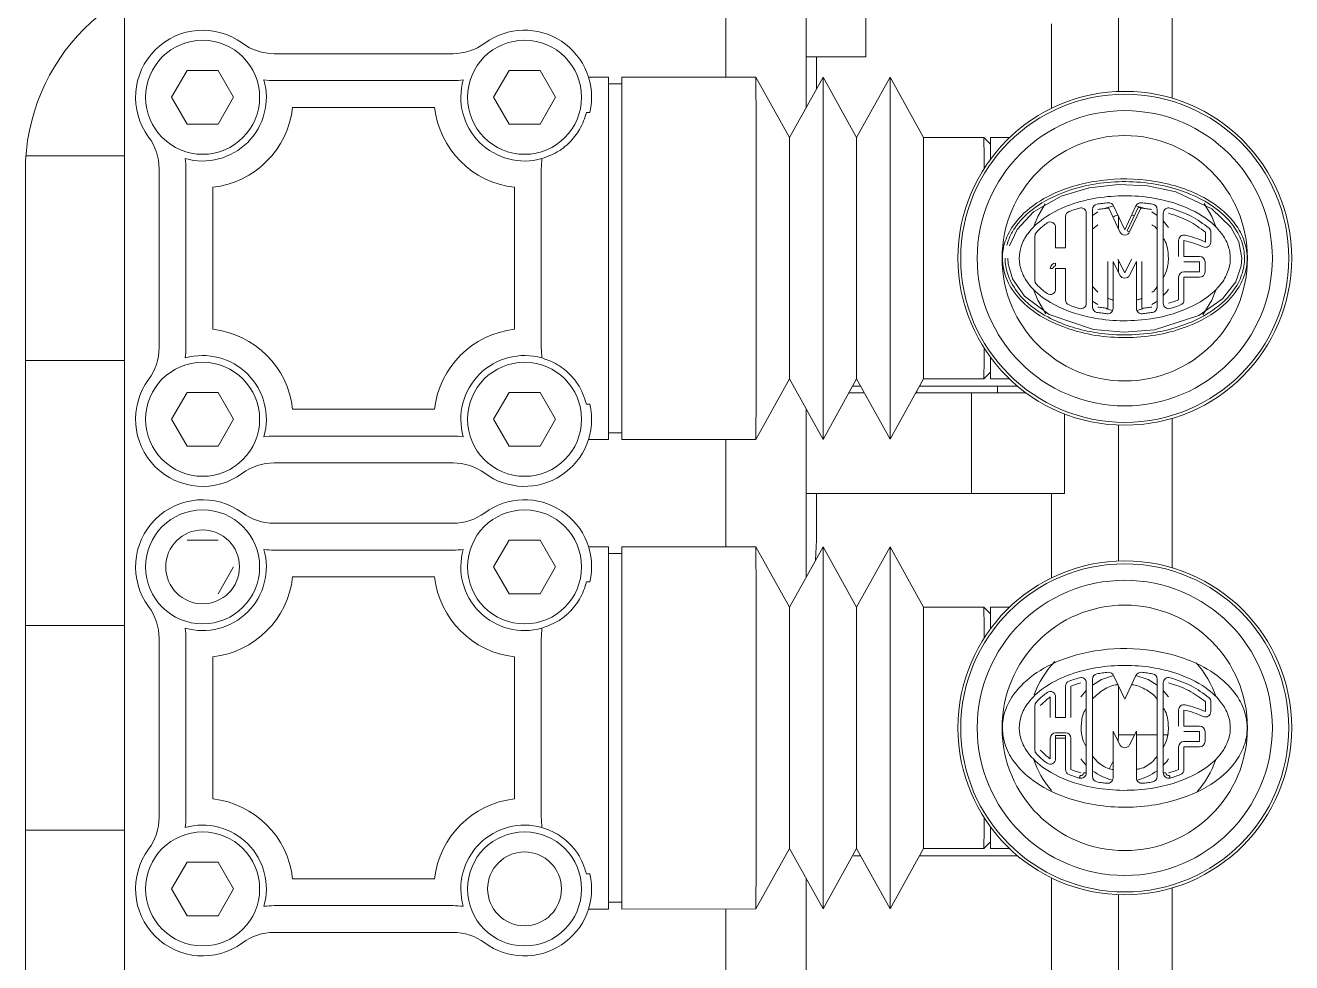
# Model space of a CAD drawing. Header units: millimetres. Extents: x 119 to 316, y 482 to 761.
# Drawn here: x 158.074 to 162.795, y 544.021 to 547.514 of the extents above; entities that cross this region are included whole.
import ezdxf

# ---------------------------------------------------------------- set-up
doc = ezdxf.new("R2010")
doc.units = ezdxf.units.MM

msp = doc.modelspace()

# ---------------------------------------------------------------- linework, layer by layer
at = {"color": 7, "linetype": 'Continuous', "lineweight": 15}
for p, q in [((162.1491, 549.7723), (162.1491, 547.2676)), ((162.3491, 549.7723), (162.3491, 547.2424)), ((161.2075, 547.3968), (161.2075, 547.7968)), ((160.685, 547.3208), (160.685, 547.7209)), ((160.985, 547.208), (160.985, 547.7209)), ((158.4439, 547.6174), (158.4439, 542.2209)), ((159.6683, 547.4084), (159.0016, 547.4084)), ((160.985, 547.3968), (161.2075, 547.3968)), ((161.0227, 547.3968), (161.0227, 547.2759)), ((158.6772, 547.3459), (158.6195, 547.2459)), ((158.7927, 547.3459), (158.6772, 547.3459)), ((158.8504, 547.2459), (158.7927, 547.3459)), ((159.8772, 547.3459), (159.8195, 547.2459)), ((159.9927, 547.3459), (159.8772, 547.3459)), ((160.0504, 547.2459), (159.9927, 547.3459)), ((159.6683, 547.3084), (159.0016, 547.3084)), ((160.2475, 547.3209), (160.1742, 547.3209)), ((160.2475, 547.3209), (160.2475, 545.9709)), ((160.2976, 547.2959), (160.2476, 547.2959)), ((160.7977, 547.3208), (160.2977, 547.3209)), ((160.9226, 547.0957), (160.7977, 547.3208)), ((161.0477, 547.3207), (160.9226, 547.0957)), ((161.1726, 547.0957), (161.0477, 547.3207)), ((161.2977, 547.3206), (161.1726, 547.0957)), ((161.4226, 547.0956), (161.2977, 547.3206)), ((158.6195, 547.2459), (158.6772, 547.1459)), ((158.7927, 547.1459), (158.8504, 547.2459)), ((159.5996, 547.2084), (159.0704, 547.2084)), ((159.8195, 547.2459), (159.8772, 547.1459)), ((159.9927, 547.1459), (160.0504, 547.2459)), ((160.1786, 547.1896), (160.1657, 547.1896)), ((158.6772, 547.1459), (158.7927, 547.1459)), ((159.8772, 547.1459), (159.9927, 547.1459)), ((161.6476, 547.0956), (161.4226, 547.0956)), ((161.6725, 547.0707), (161.6476, 547.0956)), ((161.7426, 547.0956), (161.6725, 547.0956)), ((161.6725, 547.0956), (161.6725, 547.0161)), ((158.4439, 547.0272), (158.0762, 547.0272)), ((158.0741, 546.9709), (158.0741, 542.5709)), ((158.5725, 546.9793), (158.5725, 546.3126)), ((158.6725, 546.9793), (158.6725, 546.3126)), ((159.9975, 546.3126), (159.9975, 546.9793)), ((158.7725, 546.9105), (158.7725, 546.3813)), ((159.8975, 546.3813), (159.8975, 546.9105)), ((162.0518, 546.4641), (162.0518, 546.8278)), ((162.101, 546.8327), (162.1309, 546.8416)), ((162.1544, 546.744), (162.1128, 546.833)), ((162.131, 546.8415), (162.1725, 546.7524)), ((162.1725, 546.7524), (162.214, 546.8415)), ((162.1815, 546.7482), (162.2231, 546.8373)), ((162.2321, 546.833), (162.1906, 546.744)), ((162.214, 546.8416), (162.2434, 546.8329)), ((162.2931, 546.8278), (162.2931, 546.4641)), ((161.9518, 546.6845), (161.9518, 546.8014)), ((162.029, 546.8137), (162.029, 546.4781)), ((162.0518, 546.8054), (162.0718, 546.8187)), ((162.1491, 546.8027), (162.1491, 546.7553)), ((162.2731, 546.8187), (162.2931, 546.8054)), ((162.316, 546.4781), (162.316, 546.8137)), ((162.316, 546.7852), (162.336, 546.7611)), ((161.9147, 546.7613), (161.9147, 546.6845)), ((162.0518, 546.7544), (162.0718, 546.7706)), ((162.1815, 546.7482), (162.1906, 546.744)), ((162.4731, 546.7064), (162.4731, 546.7431)), ((162.4931, 546.7431), (162.4931, 546.7064)), ((161.8376, 546.563), (161.8376, 546.7289)), ((161.9147, 546.6845), (161.9518, 546.6845)), ((162.3731, 546.6524), (162.3731, 546.7123)), ((162.3931, 546.7123), (162.3931, 546.6524)), ((162.1468, 546.6432), (162.1725, 546.5917)), ((162.1491, 546.6387), (162.1491, 546.5939)), ((162.1725, 546.5917), (162.1981, 546.6432)), ((162.3931, 546.6524), (162.4516, 546.6524)), ((161.9047, 546.6074), (161.8947, 546.6074)), ((161.9147, 546.6174), (161.9147, 546.6274)), ((161.9147, 546.6074), (161.9147, 546.5306)), ((161.9518, 546.6074), (161.9147, 546.6074)), ((161.9518, 546.4905), (161.9518, 546.6074)), ((162.1089, 546.4592), (162.1089, 546.6342)), ((162.1546, 546.5828), (162.1289, 546.6342)), ((162.1289, 546.6342), (162.1289, 546.4592)), ((162.216, 546.6342), (162.1904, 546.5828)), ((162.216, 546.4592), (162.216, 546.6342)), ((162.236, 546.6342), (162.236, 546.4592)), ((162.4516, 546.6324), (162.3931, 546.6324)), ((162.3931, 546.5952), (162.4516, 546.5952)), ((162.4516, 546.5952), (162.4516, 546.6324)), ((162.4716, 546.6324), (162.4716, 546.5952)), ((162.3731, 546.4905), (162.3731, 546.5752)), ((162.4516, 546.5752), (162.3931, 546.5752)), ((162.3931, 546.5752), (162.3931, 546.4905)), ((162.0718, 546.5192), (162.0518, 546.5403)), ((158.0741, 546.2647), (158.4439, 546.2647)), ((161.6725, 546.2758), (161.6725, 546.1963)), ((161.6476, 546.1963), (161.6725, 546.2212)), ((160.7977, 545.9711), (160.9226, 546.1961)), ((160.9226, 546.1961), (161.0477, 545.9711)), ((161.0477, 545.9711), (161.1726, 546.1962)), ((161.1578, 546.1696), (161.1874, 546.1696)), ((161.1726, 546.1962), (161.2977, 545.9712)), ((161.2977, 545.9712), (161.4226, 546.1962)), ((161.4078, 546.1696), (161.5977, 546.1696)), ((161.4226, 546.1962), (161.6476, 546.1963)), ((161.5977, 546.1696), (161.7724, 546.1696)), ((161.6725, 546.1963), (161.7426, 546.1963)), ((161.6977, 546.1446), (161.6977, 546.1696)), ((158.6772, 546.1459), (158.6195, 546.0459)), ((158.7927, 546.1459), (158.6772, 546.1459)), ((158.8504, 546.0459), (158.7927, 546.1459)), ((159.8772, 546.1459), (159.8195, 546.0459)), ((159.9927, 546.1459), (159.8772, 546.1459)), ((160.0504, 546.0459), (159.9927, 546.1459)), ((161.2013, 546.1446), (161.144, 546.1446)), ((161.6011, 546.1446), (161.3939, 546.1446)), ((161.3977, 546.1514), (161.3977, 546.1446)), ((161.6011, 546.1446), (161.6011, 545.7696)), ((161.8042, 546.1446), (161.6011, 546.1446)), ((159.0704, 546.0834), (159.5996, 546.0834)), ((160.1657, 546.1022), (160.1786, 546.1022)), ((160.985, 545.458), (160.985, 546.0839)), ((158.6195, 546.0459), (158.6772, 545.9459)), ((158.7927, 545.9459), (158.8504, 546.0459)), ((159.8195, 546.0459), (159.8772, 545.9459)), ((159.9927, 545.9459), (160.0504, 546.0459)), ((161.9477, 545.7696), (161.9477, 546.0659)), ((162.1491, 546.0243), (162.1491, 545.5176)), ((162.3491, 546.0494), (162.3491, 545.4924)), ((159.0016, 545.9834), (159.6683, 545.9834)), ((160.2476, 545.9959), (160.2976, 545.9959)), ((158.6772, 545.9459), (158.7927, 545.9459)), ((159.8772, 545.9459), (159.9927, 545.9459)), ((160.1742, 545.9709), (160.2475, 545.9709)), ((160.2977, 545.9709), (160.7977, 545.9711)), ((160.685, 545.5708), (160.685, 545.971)), ((159.0016, 545.8834), (159.6683, 545.8834)), ((160.985, 545.7696), (161.6011, 545.7696)), ((161.0227, 545.7696), (161.0227, 545.5959)), ((161.6011, 545.7696), (161.9477, 545.7696)), ((159.6683, 545.6584), (159.0016, 545.6584)), ((158.7927, 545.5959), (158.6772, 545.5959)), ((159.6683, 545.5584), (159.0016, 545.5584)), ((159.8772, 545.5959), (159.8195, 545.4959)), ((159.9927, 545.5959), (159.8772, 545.5959)), ((160.0504, 545.4959), (159.9927, 545.5959)), ((160.2475, 545.5709), (160.1742, 545.5709)), ((160.2475, 545.5709), (160.2475, 544.2209)), ((160.7977, 545.5708), (160.2977, 545.5709)), ((160.9226, 545.3457), (160.7977, 545.5708)), ((161.0477, 545.5707), (160.9226, 545.3457)), ((161.0227, 545.5959), (161.0199, 545.5208)), ((161.1726, 545.3457), (161.0477, 545.5707)), ((161.2977, 545.5706), (161.1726, 545.3457)), ((161.4226, 545.3456), (161.2977, 545.5706)), ((160.2976, 545.5459), (160.2476, 545.5459)), ((158.7927, 545.3959), (158.8504, 545.4959)), ((159.5996, 545.4584), (159.0704, 545.4584)), ((159.8195, 545.4959), (159.8772, 545.3959)), ((159.9927, 545.3959), (160.0504, 545.4959)), ((160.1786, 545.4396), (160.1657, 545.4396)), ((159.8772, 545.3959), (159.9927, 545.3959)), ((161.6476, 545.3456), (161.4226, 545.3456)), ((161.6725, 545.3207), (161.6476, 545.3456)), ((161.7426, 545.3456), (161.6725, 545.3456)), ((161.6725, 545.3456), (161.6725, 545.2661)), ((158.4439, 545.2772), (158.0741, 545.2772)), ((158.5725, 545.2293), (158.5725, 544.5626)), ((158.6725, 545.2293), (158.6725, 544.5626)), ((159.9975, 544.5626), (159.9975, 545.2293)), ((158.7725, 545.1605), (158.7725, 544.6313)), ((159.8975, 544.6313), (159.8975, 545.1605)), ((162.0518, 544.7141), (162.0518, 545.0778)), ((162.131, 545.0915), (162.1725, 545.0024)), ((162.1725, 545.0024), (162.214, 545.0915)), ((162.2931, 545.0778), (162.2931, 544.7141)), ((161.9518, 544.9345), (161.9518, 545.0514)), ((161.9718, 545.0514), (161.9718, 544.9345)), ((162.009, 545.0111), (162.029, 545.0352)), ((162.029, 545.0637), (162.029, 544.7281)), ((162.1491, 545.0527), (162.1491, 544.8696)), ((162.316, 544.7281), (162.316, 545.0637)), ((162.316, 545.0352), (162.336, 545.0111)), ((161.8947, 544.9345), (161.8947, 545.0113)), ((161.9147, 545.0113), (161.9147, 544.9345)), ((162.4731, 544.9564), (162.4731, 544.9931)), ((162.4931, 544.9931), (162.4931, 544.9564)), ((161.8376, 544.813), (161.8376, 544.9789)), ((162.3731, 544.9024), (162.3731, 544.9623)), ((162.3931, 544.9623), (162.3931, 544.9024)), ((161.9147, 544.9345), (161.9518, 544.9345)), ((162.3931, 544.9024), (162.4516, 544.9024)), ((161.8947, 544.7806), (161.8947, 544.8574)), ((161.9147, 544.8774), (161.9518, 544.8774)), ((161.9147, 544.8574), (161.9147, 544.8674)), ((161.9147, 544.8674), (161.9518, 544.8674)), ((161.9518, 544.8574), (161.9147, 544.8574)), ((161.9147, 544.8574), (161.9147, 544.7806)), ((161.9518, 544.8574), (161.9518, 544.8674)), ((161.9518, 544.7405), (161.9518, 544.8574)), ((161.9718, 544.8574), (161.9718, 544.7405)), ((162.1546, 544.8328), (162.1289, 544.8842)), ((162.1289, 544.8842), (162.1289, 544.7092)), ((162.1491, 544.8696), (162.148, 544.8461)), ((162.216, 544.8842), (162.1904, 544.8328)), ((162.216, 544.7092), (162.216, 544.8842)), ((162.4516, 544.8824), (162.3931, 544.8824)), ((162.3931, 544.8452), (162.4516, 544.8452)), ((162.4516, 544.8452), (162.4516, 544.8824)), ((162.4716, 544.8824), (162.4716, 544.8452)), ((162.3731, 544.7405), (162.3731, 544.8252)), ((162.4516, 544.8252), (162.3931, 544.8252)), ((162.3931, 544.8252), (162.3931, 544.7405)), ((162.1289, 544.7713), (162.1152, 544.7439)), ((162.019, 544.7281), (162.029, 544.7281)), ((162.316, 544.7281), (162.326, 544.7281)), ((158.0741, 544.5147), (158.4439, 544.5147)), ((161.6725, 544.5258), (161.6725, 544.4463)), ((161.6476, 544.4463), (161.6725, 544.4712)), ((160.7977, 544.2211), (160.9226, 544.4461)), ((160.9226, 544.4461), (161.0477, 544.2211)), ((161.0477, 544.2211), (161.1726, 544.4462)), ((161.1874, 544.4196), (161.1611, 544.4196)), ((161.1726, 544.4462), (161.2977, 544.2212)), ((161.2977, 544.2212), (161.4226, 544.4462)), ((161.7724, 544.4196), (161.4078, 544.4196)), ((161.4226, 544.4462), (161.6476, 544.4463)), ((161.6725, 544.4463), (161.7426, 544.4463)), ((158.6772, 544.3959), (158.6195, 544.2959)), ((158.7927, 544.3959), (158.6772, 544.3959)), ((158.8504, 544.2959), (158.7927, 544.3959)), ((159.0704, 544.3334), (159.5996, 544.3334)), ((160.1657, 544.3522), (160.1786, 544.3522)), ((160.985, 543.708), (160.985, 544.3339)), ((158.6195, 544.2959), (158.6772, 544.1959)), ((158.7927, 544.1959), (158.8504, 544.2959)), ((162.3491, 544.2994), (162.3491, 543.7424)), ((159.0016, 544.2334), (159.6683, 544.2334)), ((160.2476, 544.2459), (160.2976, 544.2459)), ((162.1491, 544.2743), (162.1491, 543.7676)), ((158.6772, 544.1959), (158.7927, 544.1959)), ((160.1742, 544.2209), (160.2475, 544.2209)), ((160.2977, 544.2209), (160.7977, 544.2211)), ((160.685, 543.8208), (160.685, 544.221)), ((159.0016, 544.1334), (159.6683, 544.1334))]:
    msp.add_line(p, q, dxfattribs=at)
at = {"color": 8, "linetype": 'Continuous', "lineweight": 15}
for p, q in [((161.8991, 547.5196), (161.8991, 547.2047)), ((161.8991, 545.7696), (161.8991, 545.4547)), ((162.1491, 544.8696), (162.2087, 544.8696)), ((162.216, 544.8696), (162.2931, 544.8696)), ((162.316, 544.8696), (162.3313, 544.8696)), ((162.3328, 544.8696), (162.336, 544.8696)), ((161.8991, 544.3371), (161.8991, 543.7047))]:
    msp.add_line(p, q, dxfattribs=at)
at = {"color": 7, "linetype": 'Continuous', "lineweight": 15, "flags": 128}
for points in [[(160.2476, 545.9959), (160.2477, 545.9981), (160.2477, 546.0158), (160.2477, 546.0507), (160.2477, 546.1018), (160.2478, 546.1677), (160.2478, 546.2467), (160.2478, 546.3366), (160.2478, 546.4349), (160.2478, 546.5389), (160.2478, 546.6459), (160.2478, 546.7529), (160.2478, 546.857), (160.2478, 546.9553), (160.2478, 547.0452), (160.2478, 547.1241), (160.2477, 547.1901), (160.2477, 547.2412), (160.2477, 547.276), (160.2477, 547.2937), (160.2476, 547.2959)], [(160.2977, 545.9709), (160.2977, 545.9732), (160.2977, 545.9916), (160.2977, 546.0278), (160.2978, 546.0808), (160.2978, 546.1493), (160.2978, 546.2313), (160.2978, 546.3247), (160.2978, 546.4268), (160.2978, 546.5348), (160.2978, 546.6459), (160.2978, 546.757), (160.2978, 546.8651), (160.2978, 546.9672), (160.2978, 547.0605), (160.2978, 547.1425), (160.2978, 547.211), (160.2977, 547.2641), (160.2977, 547.3003), (160.2977, 547.3186), (160.2977, 547.3209)], [(160.7977, 545.9711), (160.7977, 545.9734), (160.7977, 545.9917), (160.7977, 546.0279), (160.7978, 546.081), (160.7978, 546.1494), (160.7978, 546.2314), (160.7978, 546.3247), (160.7978, 546.4268), (160.7978, 546.5348), (160.7978, 546.6459), (160.7978, 546.757), (160.7978, 546.865), (160.7978, 546.9671), (160.7978, 547.0604), (160.7978, 547.1424), (160.7978, 547.2109), (160.7977, 547.2639), (160.7977, 547.3001), (160.7977, 547.3185), (160.7977, 547.3208)], [(161.0477, 545.9711), (161.0477, 545.9734), (161.0477, 545.9918), (161.0477, 546.028), (161.0478, 546.081), (161.0478, 546.1495), (161.0478, 546.2315), (161.0478, 546.3248), (161.0478, 546.4268), (161.0478, 546.5349), (161.0478, 546.6459), (161.0478, 546.757), (161.0478, 546.865), (161.0478, 546.9671), (161.0478, 547.0604), (161.0478, 547.1424), (161.0478, 547.2108), (161.0477, 547.2639), (161.0477, 547.3001), (161.0477, 547.3184), (161.0477, 547.3207)], [(161.2977, 545.9712), (161.2977, 545.9735), (161.2977, 545.9918), (161.2977, 546.028), (161.2978, 546.0811), (161.2978, 546.1495), (161.2978, 546.2315), (161.2978, 546.3248), (161.2978, 546.4268), (161.2978, 546.5349), (161.2978, 546.6459), (161.2978, 546.757), (161.2978, 546.865), (161.2978, 546.9671), (161.2978, 547.0603), (161.2978, 547.1423), (161.2978, 547.2108), (161.2977, 547.2638), (161.2977, 547.3), (161.2977, 547.3183), (161.2977, 547.3206)], [(160.2976, 545.9959), (160.2977, 545.9982), (160.2977, 546.0158), (160.2977, 546.0507), (160.2977, 546.1018), (160.2978, 546.1677), (160.2978, 546.2467), (160.2978, 546.3366), (160.2978, 546.4349), (160.2978, 546.5389), (160.2978, 546.6459), (160.2978, 546.7529), (160.2978, 546.857), (160.2978, 546.9553), (160.2978, 547.0452), (160.2978, 547.1241), (160.2977, 547.1901), (160.2977, 547.2412), (160.2977, 547.276), (160.2977, 547.2937), (160.2976, 547.2959)], [(160.9226, 546.1961), (160.9226, 546.1967), (160.9226, 546.2105), (160.9226, 546.2421), (160.9227, 546.2902), (160.9227, 546.3529), (160.9227, 546.4276), (160.9227, 546.5113), (160.9227, 546.6004), (160.9227, 546.6914), (160.9227, 546.7806), (160.9227, 546.8642), (160.9227, 546.9389), (160.9227, 547.0016), (160.9226, 547.0498), (160.9226, 547.0814), (160.9226, 547.0952), (160.9226, 547.0957)], [(161.1726, 546.1962), (161.1726, 546.1967), (161.1726, 546.2105), (161.1726, 546.2421), (161.1727, 546.2903), (161.1727, 546.353), (161.1727, 546.4277), (161.1727, 546.5113), (161.1727, 546.6004), (161.1727, 546.6914), (161.1727, 546.7806), (161.1727, 546.8642), (161.1727, 546.9389), (161.1727, 547.0016), (161.1726, 547.0497), (161.1726, 547.0813), (161.1726, 547.0951), (161.1726, 547.0957)], [(161.4226, 546.1962), (161.4226, 546.1968), (161.4226, 546.2106), (161.4226, 546.2422), (161.4227, 546.2903), (161.4227, 546.353), (161.4227, 546.4277), (161.4227, 546.5113), (161.4227, 546.6004), (161.4227, 546.6914), (161.4227, 546.7805), (161.4227, 546.8642), (161.4227, 546.9388), (161.4227, 547.0015), (161.4226, 547.0497), (161.4226, 547.0813), (161.4226, 547.095), (161.4226, 547.0956)], [(161.7362, 546.6459), (161.7374, 546.6256), (161.7537, 546.5689), (161.7984, 546.5044), (161.8901, 546.4361), (162.0564, 546.3803), (162.1699, 546.3703), (162.2835, 546.3794), (162.4486, 546.4328), (162.5371, 546.4949), (162.586, 546.5585), (162.6064, 546.6177), (162.6087, 546.6459), (162.5977, 546.7074), (162.5679, 546.762), (162.4972, 546.8297), (162.3622, 546.894), (162.2569, 546.9163), (162.1492, 546.9211), (162.0402, 546.9085), (161.9352, 546.877), (161.8328, 546.8185), (161.7707, 546.753), (161.7426, 546.6925), (161.7426, 546.6925)], [(162.336, 546.5308), (162.3288, 546.5212), (162.316, 546.5066)], [(162.0718, 546.4731), (162.0598, 546.4807), (162.0518, 546.4864)], [(162.1272, 546.4511), (162.1135, 546.4548), (162.1044, 546.4579)], [(162.2393, 546.4574), (162.2314, 546.4548), (162.2177, 546.4511)], [(162.2931, 546.4864), (162.2851, 546.4807), (162.2731, 546.4731)], [(160.2977, 544.2209), (160.2977, 544.2232), (160.2977, 544.2416), (160.2977, 544.2778), (160.2978, 544.3308), (160.2978, 544.3993), (160.2978, 544.4813), (160.2978, 544.5747), (160.2978, 544.6768), (160.2978, 544.7848), (160.2978, 544.8959), (160.2978, 545.007), (160.2978, 545.1151), (160.2978, 545.2172), (160.2978, 545.3105), (160.2978, 545.3925), (160.2978, 545.461), (160.2977, 545.5141), (160.2977, 545.5503), (160.2977, 545.5686), (160.2977, 545.5709)], [(160.7977, 544.2211), (160.7977, 544.2234), (160.7977, 544.2417), (160.7977, 544.2779), (160.7978, 544.331), (160.7978, 544.3994), (160.7978, 544.4814), (160.7978, 544.5747), (160.7978, 544.6768), (160.7978, 544.7848), (160.7978, 544.8959), (160.7978, 545.007), (160.7978, 545.115), (160.7978, 545.2171), (160.7978, 545.3104), (160.7978, 545.3924), (160.7978, 545.4609), (160.7977, 545.5139), (160.7977, 545.5501), (160.7977, 545.5685), (160.7977, 545.5708)], [(161.0477, 544.2211), (161.0477, 544.2234), (161.0477, 544.2418), (161.0477, 544.278), (161.0478, 544.331), (161.0478, 544.3995), (161.0478, 544.4815), (161.0478, 544.5748), (161.0478, 544.6768), (161.0478, 544.7849), (161.0478, 544.8959), (161.0478, 545.007), (161.0478, 545.115), (161.0478, 545.2171), (161.0478, 545.3104), (161.0478, 545.3924), (161.0478, 545.4608), (161.0477, 545.5139), (161.0477, 545.5501), (161.0477, 545.5684), (161.0477, 545.5707)], [(161.2977, 544.2212), (161.2977, 544.2235), (161.2977, 544.2418), (161.2977, 544.278), (161.2978, 544.3311), (161.2978, 544.3995), (161.2978, 544.4815), (161.2978, 544.5748), (161.2978, 544.6768), (161.2978, 544.7849), (161.2978, 544.8959), (161.2978, 545.007), (161.2978, 545.115), (161.2978, 545.2171), (161.2978, 545.3103), (161.2978, 545.3923), (161.2978, 545.4608), (161.2977, 545.5138), (161.2977, 545.55), (161.2977, 545.5683), (161.2977, 545.5706)], [(160.2476, 544.2459), (160.2477, 544.2481), (160.2477, 544.2658), (160.2477, 544.3007), (160.2477, 544.3518), (160.2478, 544.4177), (160.2478, 544.4967), (160.2478, 544.5866), (160.2478, 544.6849), (160.2478, 544.7889), (160.2478, 544.8959), (160.2478, 545.0029), (160.2478, 545.107), (160.2478, 545.2053), (160.2478, 545.2952), (160.2478, 545.3741), (160.2477, 545.4401), (160.2477, 545.4912), (160.2477, 545.526), (160.2477, 545.5437), (160.2476, 545.5459)], [(160.2976, 544.2459), (160.2977, 544.2482), (160.2977, 544.2658), (160.2977, 544.3007), (160.2977, 544.3518), (160.2978, 544.4177), (160.2978, 544.4967), (160.2978, 544.5866), (160.2978, 544.6849), (160.2978, 544.7889), (160.2978, 544.8959), (160.2978, 545.0029), (160.2978, 545.107), (160.2978, 545.2053), (160.2978, 545.2952), (160.2978, 545.3741), (160.2977, 545.4401), (160.2977, 545.4912), (160.2977, 545.526), (160.2977, 545.5437), (160.2976, 545.5459)], [(160.9226, 544.4461), (160.9226, 544.4467), (160.9226, 544.4605), (160.9226, 544.4921), (160.9227, 544.5402), (160.9227, 544.6029), (160.9227, 544.6776), (160.9227, 544.7613), (160.9227, 544.8504), (160.9227, 544.9414), (160.9227, 545.0306), (160.9227, 545.1142), (160.9227, 545.1889), (160.9227, 545.2516), (160.9226, 545.2998), (160.9226, 545.3314), (160.9226, 545.3452), (160.9226, 545.3457)], [(161.1726, 544.4462), (161.1726, 544.4467), (161.1726, 544.4605), (161.1726, 544.4921), (161.1727, 544.5403), (161.1727, 544.603), (161.1727, 544.6777), (161.1727, 544.7613), (161.1727, 544.8504), (161.1727, 544.9414), (161.1727, 545.0306), (161.1727, 545.1142), (161.1727, 545.1889), (161.1727, 545.2516), (161.1726, 545.2997), (161.1726, 545.3313), (161.1726, 545.3451), (161.1726, 545.3457)], [(161.4226, 544.4462), (161.4226, 544.4468), (161.4226, 544.4606), (161.4226, 544.4922), (161.4227, 544.5403), (161.4227, 544.603), (161.4227, 544.6777), (161.4227, 544.7613), (161.4227, 544.8504), (161.4227, 544.9414), (161.4227, 545.0305), (161.4227, 545.1142), (161.4227, 545.1888), (161.4227, 545.2515), (161.4226, 545.2997), (161.4226, 545.3313), (161.4226, 545.345), (161.4226, 545.3456)], [(162.0518, 545.0554), (162.0857, 545.0761), (162.1309, 545.0916)], [(162.214, 545.0916), (162.2593, 545.0761), (162.2931, 545.0554)], [(162.029, 544.7566), (162.0161, 544.7712), (162.009, 544.7808)], [(162.336, 544.7808), (162.3288, 544.7712), (162.316, 544.7566)], [(162.0062, 544.7185), (162.0061, 544.7183), (162.006, 544.7178), (162.0057, 544.7169), (162.0054, 544.7157), (162.005, 544.7143), (162.0045, 544.7126), (162.004, 544.7108), (162.0034, 544.7089)], [(162.3415, 544.7089), (162.341, 544.7108), (162.3405, 544.7126), (162.34, 544.7143), (162.3396, 544.7157), (162.3392, 544.7169), (162.339, 544.7178), (162.3388, 544.7183), (162.3388, 544.7185)]]:
    msp.add_lwpolyline(points, dxfattribs=at)
at = {"color": 8, "linetype": 'Continuous', "lineweight": 15, "flags": 128}
for points in [[(161.8345, 546.7685), (161.8486, 546.8019), (161.8758, 546.849)], [(162.4685, 546.85), (162.4964, 546.8019), (162.5131, 546.7609)], [(161.8787, 546.4388), (161.8486, 546.4899), (161.8322, 546.53)], [(162.5109, 546.5247), (162.4964, 546.4899), (162.4636, 546.435)]]:
    msp.add_lwpolyline(points, dxfattribs=at)
at = {"color": 7, "linetype": 'Continuous', "lineweight": 15}
for centre, radius in [((158.735, 547.2459), 0.2125), ((159.935, 547.2459), 0.2125), ((162.1725, 546.6459), 0.6221), ((162.1725, 546.6459), 0.6114), ((162.1725, 546.6459), 0.5501), ((162.1725, 546.6459), 0.4573), ((158.735, 546.0459), 0.2125), ((159.935, 546.0459), 0.2125), ((158.735, 545.4959), 0.2125), ((159.935, 545.4959), 0.2125), ((158.735, 545.4959), 0.1375), ((162.1725, 544.8959), 0.6221), ((162.1725, 544.8959), 0.6114), ((162.1725, 544.8959), 0.5501), ((162.1725, 544.8959), 0.4573), ((158.735, 544.2959), 0.2125), ((159.935, 544.2959), 0.2125), ((159.935, 544.2959), 0.1375)]:
    msp.add_circle(centre, radius, dxfattribs=at)
for centre, radius, start, end in [((158.8241, 546.9709), 0.75, 90, 180), ((158.735, 547.2459), 0.25, 53.6639, 216.3361), ((159.935, 547.2459), 0.25, 346.9887, 126.3361), ((159.0016, 547.6084), 0.2, 233.6639, 270), ((159.6683, 547.6084), 0.2, 270, 306.3361), ((158.735, 547.2459), 0.2375, 254.1314, 15.8686), ((159.0016, 547.6084), 0.3, 262.6874, 270), ((159.6683, 547.6084), 0.3, 270, 277.3126), ((159.935, 547.2459), 0.2375, 164.1314, 285.8686), ((158.735, 547.2459), 0.3375, 276.3794, 353.6206), ((159.935, 547.2459), 0.3375, 186.3794, 263.6206), ((158.3725, 546.9793), 0.2, 0, 36.3361), ((104.856, 546.999), 56.7917, 359.98078, 0.09741), ((158.3725, 546.9793), 0.3, 0, 7.3126), ((160.2975, 546.9793), 0.3, 172.6874, 180), ((162.009, 546.8137), 0.02, 0, 106.0749), ((162.0718, 546.8278), 0.02, 99.3153, 180), ((162.1128, 546.833), 0.02, 25, 95.3993), ((162.2321, 546.833), 0.02, 84.6007, 155), ((161.8345, 545.9921), 0.9302, 64.6931, 65.3091), ((162.2731, 546.8278), 0.02, 0, 80.6847), ((162.336, 546.8137), 0.02, 73.9251, 180), ((161.8947, 546.7613), 0.02, 0, 125.2077), ((161.9718, 546.8014), 0.02, 110.8548, 180), ((161.8576, 546.7289), 0.02, 137.86, 180), ((162.1725, 546.7524), 0.02, 205, 335), ((162.3931, 546.7123), 0.02, 77.6788, 180), ((162.3191, 546.3733), 0.367, 65.1883, 77.6788), ((162.4731, 546.7431), 0.02, 0, 47.9102), ((162.3191, 546.3733), 0.347, 65.1883, 77.6788), ((162.4731, 546.7064), 0.02, 245.1883, 0), ((162.4516, 546.6324), 0.02, 0, 90), ((161.9147, 546.6074), 0.02, 90, 180), ((161.9147, 546.6074), 0.01, 90, 180), ((162.3931, 546.5752), 0.02, 90, 180), ((162.4516, 546.5952), 0.02, 270, 0), ((161.8576, 546.563), 0.02, 180, 222.14), ((162.1725, 546.5917), 0.02, 206.5, 333.5), ((161.8947, 546.5306), 0.02, 234.7923, 0), ((161.9718, 546.4905), 0.02, 180, 249.1452), ((162.009, 546.4781), 0.02, 253.9251, 0), ((162.0718, 546.4641), 0.02, 180, 260.6847), ((162.1089, 546.4592), 0.02, 264.2386, 0), ((162.236, 546.4592), 0.02, 180, 275.7614), ((162.2731, 546.4641), 0.02, 279.3153, 0), ((162.336, 546.4781), 0.02, 180, 286.0749), ((162.3731, 546.4905), 0.02, 290.8548, 0), ((158.735, 546.0459), 0.3375, 6.3794, 83.6206), ((159.935, 546.0459), 0.3375, 96.3794, 173.6206), ((158.3725, 546.3126), 0.2, 323.6639, 0), ((158.3725, 546.3126), 0.3, 352.6874, 0), ((160.2975, 546.3126), 0.3, 180, 187.3126), ((91.1373, 546.3022), 70.5104, 359.913935, 0.007869), ((158.735, 546.0459), 0.2375, 344.1314, 105.8686), ((159.935, 546.0459), 0.2375, 74.1314, 195.8686), ((158.735, 546.0459), 0.25, 143.6639, 306.3361), ((159.935, 546.0459), 0.25, 233.6639, 13.0113), ((159.0016, 545.6834), 0.3, 90, 97.3126), ((159.6683, 545.6834), 0.3, 82.6874, 90), ((159.0016, 545.6834), 0.2, 90, 126.3361), ((159.6683, 545.6834), 0.2, 53.6639, 90), ((158.735, 545.4959), 0.25, 53.6639, 216.3361), ((159.935, 545.4959), 0.25, 346.9887, 126.3361), ((159.0016, 545.8584), 0.2, 233.6639, 270), ((159.6683, 545.8584), 0.2, 270, 306.3361), ((158.735, 545.4959), 0.2375, 254.1314, 15.8686), ((159.0016, 545.8584), 0.3, 262.6874, 270), ((159.6683, 545.8584), 0.3, 270, 277.3126), ((159.935, 545.4959), 0.2375, 164.1314, 285.8686), ((158.735, 545.4959), 0.3375, 276.3794, 353.6206), ((159.935, 545.4959), 0.3375, 186.3794, 263.6206), ((158.3725, 545.2293), 0.2, 0, 36.3361), ((104.8615, 545.249), 56.7862, 359.98078, 0.09742), ((158.3725, 545.2293), 0.3, 0, 7.3126), ((160.2975, 545.2293), 0.3, 172.6874, 180), ((162.009, 545.0637), 0.02, 0, 106.0749), ((162.0718, 545.0778), 0.02, 99.3153, 180), ((162.1128, 545.083), 0.02, 25, 95.3993), ((162.2321, 545.083), 0.02, 84.6007, 155), ((162.2731, 545.0778), 0.02, 0, 80.6847), ((162.336, 545.0637), 0.02, 73.9251, 180), ((161.8947, 545.0113), 0.02, 0, 125.2077), ((161.9718, 545.0514), 0.02, 110.8548, 180), ((161.8576, 544.9789), 0.02, 137.86, 180), ((162.4731, 544.9931), 0.02, 0, 47.9102), ((162.3931, 544.9623), 0.02, 77.6788, 180), ((162.3191, 544.6233), 0.347, 65.1883, 77.6788), ((162.3191, 544.6233), 0.367, 65.1883, 77.6788), ((162.4731, 544.9564), 0.02, 245.1883, 0), ((162.4516, 544.8824), 0.02, 0, 90), ((161.9147, 544.8574), 0.02, 90, 180), ((161.9518, 544.8574), 0.02, 0, 90), ((162.3931, 544.8252), 0.02, 90, 180), ((162.4516, 544.8452), 0.02, 270, 0), ((161.8576, 544.813), 0.02, 180, 222.14), ((162.1725, 544.8417), 0.02, 206.5, 333.5), ((161.8947, 544.7806), 0.02, 234.7923, 0), ((161.9718, 544.7405), 0.02, 180, 249.1452), ((162.009, 544.7281), 0.02, 253.9251, 0), ((162.009, 544.7281), 0.01, 253.9251, 0), ((162.1725, 544.8959), 0.2, 232.8898, 256.9231), ((162.0718, 544.7141), 0.02, 180, 260.6847), ((162.1089, 544.7092), 0.02, 264.2386, 0), ((162.236, 544.7092), 0.02, 180, 275.7614), ((162.1725, 544.8959), 0.2, 283.0769, 307.1102), ((162.2731, 544.7141), 0.02, 279.3153, 0), ((162.336, 544.7281), 0.02, 180, 286.0749), ((162.336, 544.7281), 0.01, 180, 286.0749), ((162.3731, 544.7405), 0.02, 290.8548, 0), ((158.735, 544.2959), 0.3375, 6.3794, 83.6206), ((159.935, 544.2959), 0.3375, 96.3794, 173.6206), ((158.3725, 544.5626), 0.2, 323.6639, 0), ((158.3725, 544.5626), 0.3, 352.6874, 0), ((160.2975, 544.5626), 0.3, 180, 187.3126), ((91.1419, 544.5522), 70.5058, 359.913932, 0.007873), ((158.735, 544.2959), 0.2375, 344.1314, 105.8686), ((159.935, 544.2959), 0.2375, 74.1314, 195.8686), ((158.735, 544.2959), 0.25, 143.6639, 306.3361), ((159.935, 544.2959), 0.25, 233.6639, 13.0113), ((159.0016, 543.9334), 0.3, 90, 97.3126), ((159.6683, 543.9334), 0.3, 82.6874, 90), ((159.0016, 543.9334), 0.2, 90, 126.3361), ((159.6683, 543.9334), 0.2, 53.6639, 90)]:
    msp.add_arc(centre, radius, start, end, dxfattribs=at)
at = {"color": 8, "linetype": 'Continuous', "lineweight": 15}
for start, end in [(136.6117, 160.071), (18.6473, 42.336), (198.8125, 220.3954), (318.6766, 340.2876)]:
    msp.add_arc((162.1725, 544.8959), 0.3595, start, end, dxfattribs=at)
at = {"color": 7, "linetype": 'Continuous', "lineweight": 15}
for points, knots in [([(159.9999, 547.0175), (160.0223, 547.026), (160.0591, 547.04), (160.089, 547.0645), (160.1161, 547.0906), (160.1474, 547.1316), (160.159, 547.1685), (160.1657, 547.1896)], [0, 0, 0, 0, 0.238971, 0.394121, 0.415654, 0.66451, 1, 1, 1, 1]), ([(161.7162, 546.6459), (161.7165, 546.6539), (161.7177, 546.6838), (161.7355, 546.7408), (161.7902, 546.8159), (161.8741, 546.8744), (161.9694, 546.9133), (162.0923, 546.9422), (162.2217, 546.945), (162.3488, 546.9213), (162.4483, 546.8859), (162.5371, 546.8311), (162.5998, 546.7587), (162.625, 546.6954), (162.6311, 546.636), (162.6204, 546.5773), (162.5808, 546.5061), (162.4988, 546.4305), (162.3838, 546.3786), (162.2598, 546.3527), (162.1476, 546.3478), (162.0354, 546.3605), (161.9222, 546.3939), (161.8229, 546.4486), (161.7536, 546.5205), (161.7208, 546.588), (161.7175, 546.6292), (161.7162, 546.6459)], [0, 0, 0, 0, 0.010046, 0.037566, 0.073636, 0.125113, 0.163942, 0.202828, 0.283586, 0.324428, 0.365214, 0.415963, 0.453949, 0.483851, 0.500025, 0.528714, 0.557285, 0.601161, 0.666771, 0.713397, 0.76006, 0.807551, 0.854972, 0.907886, 0.948256, 0.979006, 1, 1, 1, 1]), ([(161.7329, 546.6952), (161.7354, 546.7032), (161.7425, 546.7255), (161.7692, 546.7735), (161.8307, 546.8362), (161.927, 546.889), (162.0375, 546.9215), (162.1481, 546.934), (162.2585, 546.9292), (162.3802, 546.9038), (162.4924, 546.8533), (162.5722, 546.7802), (162.6105, 546.7119), (162.6206, 546.6579), (162.6161, 546.604), (162.5957, 546.5465), (162.5406, 546.4777), (162.4367, 546.4076), (162.3059, 546.3679), (162.1699, 546.3571), (162.0332, 546.369), (161.9001, 546.4109), (161.7956, 546.485), (161.744, 546.557), (161.7275, 546.6109), (161.7265, 546.6387), (161.7262, 546.6459)], [0, 0, 0, 0, 0.011078, 0.030895, 0.072047, 0.125182, 0.174256, 0.223403, 0.271599, 0.319756, 0.387009, 0.43154, 0.460179, 0.489224, 0.502416, 0.531439, 0.56816, 0.617061, 0.694855, 0.74579, 0.796724, 0.875398, 0.927146, 0.963158, 0.990517, 1, 1, 1, 1]), ([(161.7791, 546.6459), (161.7791, 546.6426), (161.7796, 546.6235), (161.7898, 546.5845), (161.8275, 546.5281), (161.909, 546.4661), (162.0202, 546.4267), (162.141, 546.4109), (162.2696, 546.4154), (162.3921, 546.4459), (162.4897, 546.5036), (162.5404, 546.5575), (162.5623, 546.6062), (162.568, 546.6513), (162.5596, 546.6956), (162.5299, 546.7484), (162.4649, 546.8081), (162.369, 546.8517), (162.2609, 546.8755), (162.1593, 546.8811), (162.0569, 546.8714), (161.958, 546.8445), (161.8728, 546.8014), (161.8146, 546.7478), (161.7839, 546.6942), (161.7806, 546.661), (161.7791, 546.6459)], [0, 0, 0, 0, 0.0050467, 0.0286661, 0.0594518, 0.1054356, 0.1803501, 0.2342111, 0.2880938, 0.3735073, 0.420953, 0.4569289, 0.4831165, 0.4998733, 0.5247204, 0.5494398, 0.5900025, 0.6552224, 0.7055876, 0.7560042, 0.8078836, 0.85968, 0.9095788, 0.9500994, 0.9774265, 1, 1, 1, 1]), ([(161.9647, 546.82), (161.972, 546.8227), (161.9847, 546.8274), (161.9978, 546.8312), (162.0034, 546.8329)], [0, 0, 0, 0, 0.566777, 1, 1, 1, 1]), ([(162.0686, 546.8475), (162.0753, 546.8485), (162.0894, 546.8507), (162.1036, 546.8522), (162.1109, 546.853)], [0, 0, 0, 0, 0.478586, 1, 1, 1, 1]), ([(162.1128, 546.833), (162.1057, 546.8323), (162.092, 546.8309), (162.0783, 546.8288), (162.0718, 546.8278)], [0, 0, 0, 0, 0.521634, 1, 1, 1, 1]), ([(162.2731, 546.8278), (162.2666, 546.8288), (162.253, 546.8309), (162.2393, 546.8323), (162.2321, 546.833)], [0, 0, 0, 0, 0.478366, 1, 1, 1, 1]), ([(162.234, 546.853), (162.2414, 546.8522), (162.2556, 546.8507), (162.2696, 546.8485), (162.2764, 546.8475)], [0, 0, 0, 0, 0.521415, 1, 1, 1, 1]), ([(162.3415, 546.8329), (162.3684, 546.8242), (162.4208, 546.8072), (162.4649, 546.7741), (162.4865, 546.7579)], [0, 0, 0, 0, 0.511236, 1, 1, 1, 1]), ([(161.8428, 546.7423), (161.847, 546.7467), (161.8546, 546.7547), (161.8681, 546.7665), (161.8777, 546.7735), (161.8832, 546.7776)], [0, 0, 0, 0, 0.338984, 0.615721, 1, 1, 1, 1]), ([(162.1282, 546.8001), (162.1338, 546.8029), (162.1405, 546.8064), (162.1478, 546.8062), (162.1491, 546.8062)], [0, 0, 0, 0, 0.833506, 1, 1, 1, 1]), ([(162.1976, 546.8063), (162.198, 546.8063), (162.2014, 546.8064), (162.2045, 546.8048), (162.2073, 546.8035)], [0, 0, 0, 0, 0.107894, 1, 1, 1, 1]), ([(162.4731, 546.7431), (162.4529, 546.7582), (162.4112, 546.7894), (162.3616, 546.8054), (162.336, 546.8137)], [0, 0, 0, 0, 0.483009, 1, 1, 1, 1]), ([(162.2731, 546.771), (162.2789, 546.7677), (162.2869, 546.763), (162.2918, 546.7553), (162.2931, 546.753)], [0, 0, 0, 0, 0.713303, 1, 1, 1, 1]), ([(162.316, 546.7199), (162.3174, 546.718), (162.3294, 546.7011), (162.336, 546.6614), (162.3348, 546.6118), (162.3216, 546.5845), (162.316, 546.573)], [0, 0, 0, 0, 0.046751, 0.408844, 0.75123, 1, 1, 1, 1]), ([(161.8832, 546.5142), (161.8776, 546.5183), (161.8631, 546.5289), (161.8505, 546.5417), (161.8428, 546.5496)], [0, 0, 0, 0, 0.384452, 1, 1, 1, 1]), ([(162.1289, 546.4905), (162.1261, 546.4908), (162.1188, 546.4916), (162.1127, 546.4956), (162.1089, 546.4981)], [0, 0, 0, 0, 0.3821327, 1, 1, 1, 1]), ([(162.236, 546.4978), (162.2335, 546.4961), (162.2276, 546.4921), (162.2203, 546.4915), (162.216, 546.4911)], [0, 0, 0, 0, 0.417267, 1, 1, 1, 1]), ([(162.2931, 546.5403), (162.2884, 546.5329), (162.2829, 546.5245), (162.2743, 546.5197), (162.2731, 546.5191)], [0, 0, 0, 0, 0.872337, 1, 1, 1, 1]), ([(162.0034, 546.4589), (161.9978, 546.4606), (161.9847, 546.4645), (161.972, 546.4692), (161.9647, 546.4718)], [0, 0, 0, 0, 0.433223, 1, 1, 1, 1]), ([(162.0718, 546.4641), (162.0783, 546.4631), (162.0907, 546.4612), (162.1031, 546.4598), (162.1089, 546.4592)], [0, 0, 0, 0, 0.528417, 1, 1, 1, 1]), ([(162.236, 546.4592), (162.2419, 546.4598), (162.2543, 546.4612), (162.2666, 546.4631), (162.2731, 546.4641)], [0, 0, 0, 0, 0.471582, 1, 1, 1, 1]), ([(162.336, 546.4781), (162.3414, 546.4798), (162.3539, 546.4835), (162.3662, 546.488), (162.3731, 546.4905)], [0, 0, 0, 0, 0.433931, 1, 1, 1, 1]), ([(162.3802, 546.4718), (162.373, 546.4692), (162.3602, 546.4645), (162.3472, 546.4606), (162.3415, 546.4589)], [0, 0, 0, 0, 0.566777, 1, 1, 1, 1]), ([(162.1069, 546.4393), (162.1009, 546.4399), (162.0881, 546.4413), (162.0753, 546.4433), (162.0686, 546.4443)], [0, 0, 0, 0, 0.471366, 1, 1, 1, 1]), ([(162.2764, 546.4443), (162.2696, 546.4433), (162.2569, 546.4413), (162.2441, 546.4399), (162.238, 546.4393)], [0, 0, 0, 0, 0.528633, 1, 1, 1, 1]), ([(160.1657, 546.1022), (160.1574, 546.1274), (160.1447, 546.1662), (160.098, 546.2219), (160.0517, 546.2563), (160.0145, 546.2693), (159.9999, 546.2744)], [0, 0, 0, 0, 0.3943063, 0.6056084, 0.8450636, 1, 1, 1, 1]), ([(159.9999, 545.2675), (160.0223, 545.276), (160.0591, 545.29), (160.089, 545.3145), (160.1161, 545.3406), (160.1474, 545.3816), (160.159, 545.4185), (160.1657, 545.4396)], [0, 0, 0, 0, 0.238972, 0.394119, 0.415655, 0.664508, 1, 1, 1, 1]), ([(161.7162, 544.8959), (161.7165, 544.9039), (161.7177, 544.9338), (161.7355, 544.9908), (161.7902, 545.0659), (161.8741, 545.1244), (161.9694, 545.1633), (162.0923, 545.1922), (162.2217, 545.195), (162.3488, 545.1713), (162.4483, 545.1359), (162.5371, 545.0811), (162.5998, 545.0087), (162.625, 544.9454), (162.6311, 544.886), (162.6204, 544.8273), (162.5808, 544.7561), (162.4988, 544.6805), (162.3838, 544.6286), (162.2598, 544.6027), (162.1476, 544.5978), (162.0354, 544.6105), (161.9222, 544.6439), (161.8229, 544.6986), (161.7536, 544.7705), (161.7208, 544.838), (161.7175, 544.8792), (161.7162, 544.8959)], [0, 0, 0, 0, 0.010045, 0.037565, 0.073636, 0.125112, 0.163941, 0.202828, 0.283586, 0.324427, 0.365214, 0.415962, 0.453947, 0.48385, 0.500023, 0.528713, 0.557283, 0.60116, 0.666771, 0.713397, 0.760059, 0.80755, 0.854972, 0.907884, 0.948255, 0.979004, 1, 1, 1, 1]), ([(161.7791, 544.8959), (161.7791, 544.8926), (161.7796, 544.8735), (161.7898, 544.8345), (161.8275, 544.7781), (161.909, 544.7161), (162.0202, 544.6767), (162.141, 544.6609), (162.2696, 544.6654), (162.3921, 544.6959), (162.4897, 544.7536), (162.5404, 544.8075), (162.5623, 544.8562), (162.568, 544.9013), (162.5596, 544.9456), (162.5299, 544.9984), (162.4649, 545.0581), (162.369, 545.1017), (162.2609, 545.1255), (162.1593, 545.1311), (162.0569, 545.1214), (161.958, 545.0945), (161.8728, 545.0514), (161.8146, 544.9978), (161.7839, 544.9442), (161.7806, 544.911), (161.7791, 544.8959)], [0, 0, 0, 0, 0.005047, 0.028666, 0.059453, 0.105436, 0.180351, 0.234212, 0.288094, 0.373508, 0.420954, 0.456931, 0.483118, 0.499875, 0.524722, 0.54944, 0.590003, 0.655223, 0.705588, 0.756005, 0.807884, 0.85968, 0.909579, 0.9501, 0.977427, 1, 1, 1, 1]), ([(161.9647, 545.07), (161.972, 545.0727), (161.9847, 545.0774), (161.9978, 545.0812), (162.0034, 545.0829)], [0, 0, 0, 0, 0.566772, 1, 1, 1, 1]), ([(162.0686, 545.0975), (162.0753, 545.0985), (162.0894, 545.1007), (162.1036, 545.1022), (162.1109, 545.103)], [0, 0, 0, 0, 0.4785882, 1, 1, 1, 1]), ([(162.234, 545.103), (162.2414, 545.1022), (162.2556, 545.1007), (162.2696, 545.0985), (162.2764, 545.0975)], [0, 0, 0, 0, 0.5214122, 1, 1, 1, 1]), ([(162.3415, 545.0829), (162.3684, 545.0742), (162.4208, 545.0572), (162.4649, 545.0241), (162.4865, 545.0079)], [0, 0, 0, 0, 0.511238, 1, 1, 1, 1]), ([(162.009, 545.0637), (162.0035, 545.0621), (161.991, 545.0584), (161.9788, 545.0539), (161.9718, 545.0514)], [0, 0, 0, 0, 0.433925, 1, 1, 1, 1]), ([(162.0518, 545.0044), (162.0648, 545.0161), (162.0913, 545.0401), (162.1279, 545.0563), (162.1478, 545.0562), (162.1491, 545.0562)], [0, 0, 0, 0, 0.472036, 0.967676, 1, 1, 1, 1]), ([(162.1976, 545.0563), (162.198, 545.0563), (162.2153, 545.0564), (162.2478, 545.0405), (162.2807, 545.022), (162.2917, 545.0052), (162.2931, 545.003)], [0, 0, 0, 0, 0.009769, 0.461731, 0.929973, 1, 1, 1, 1]), ([(162.4731, 544.9931), (162.4529, 545.0082), (162.4112, 545.0394), (162.3616, 545.0554), (162.336, 545.0637)], [0, 0, 0, 0, 0.483005, 1, 1, 1, 1]), ([(161.8428, 544.9923), (161.847, 544.9967), (161.8546, 545.0047), (161.8681, 545.0165), (161.8777, 545.0235), (161.8832, 545.0276)], [0, 0, 0, 0, 0.338992, 0.615718, 1, 1, 1, 1]), ([(161.8947, 545.0113), (161.8896, 545.0075), (161.8763, 544.9978), (161.8647, 544.986), (161.8576, 544.9789)], [0, 0, 0, 0, 0.388113, 1, 1, 1, 1]), ([(162.029, 544.8247), (162.0237, 544.8349), (162.01, 544.8611), (162.0088, 544.909), (162.0154, 544.9488), (162.0269, 544.966), (162.029, 544.9691)], [0, 0, 0, 0, 0.228049, 0.584781, 0.925206, 1, 1, 1, 1]), ([(162.316, 544.9699), (162.3174, 544.968), (162.3294, 544.9511), (162.336, 544.9114), (162.3348, 544.8618), (162.3216, 544.8345), (162.316, 544.823)], [0, 0, 0, 0, 0.0467439, 0.4088487, 0.7512279, 1, 1, 1, 1]), ([(161.8832, 544.7642), (161.8776, 544.7683), (161.8631, 544.7789), (161.8505, 544.7917), (161.8428, 544.7996)], [0, 0, 0, 0, 0.3844344, 1, 1, 1, 1]), ([(161.8576, 544.813), (161.8647, 544.8058), (161.8763, 544.7941), (161.8896, 544.7843), (161.8947, 544.7806)], [0, 0, 0, 0, 0.611887, 1, 1, 1, 1]), ([(162.1289, 544.7405), (162.1262, 544.7409), (162.1061, 544.7439), (162.0777, 544.7605), (162.0591, 544.7819), (162.0518, 544.7903)], [0, 0, 0, 0, 0.087947, 0.641397, 1, 1, 1, 1]), ([(162.2931, 544.7903), (162.2878, 544.7837), (162.271, 544.7627), (162.2428, 544.7452), (162.2202, 544.7418), (162.216, 544.7411)], [0, 0, 0, 0, 0.274479, 0.867604, 1, 1, 1, 1]), ([(162.0034, 544.7089), (161.9978, 544.7106), (161.9847, 544.7145), (161.972, 544.7192), (161.9647, 544.7218)], [0, 0, 0, 0, 0.433228, 1, 1, 1, 1]), ([(161.9718, 544.7405), (161.9788, 544.738), (161.991, 544.7335), (162.0035, 544.7298), (162.009, 544.7281)], [0, 0, 0, 0, 0.566075, 1, 1, 1, 1]), ([(162.336, 544.7281), (162.3414, 544.7298), (162.3539, 544.7335), (162.3662, 544.738), (162.3731, 544.7405)], [0, 0, 0, 0, 0.433925, 1, 1, 1, 1]), ([(162.3802, 544.7218), (162.373, 544.7192), (162.3602, 544.7145), (162.3472, 544.7106), (162.3415, 544.7089)], [0, 0, 0, 0, 0.566772, 1, 1, 1, 1]), ([(162.1069, 544.6893), (162.1009, 544.6899), (162.0881, 544.6913), (162.0753, 544.6933), (162.0686, 544.6943)], [0, 0, 0, 0, 0.4713737, 1, 1, 1, 1]), ([(162.2764, 544.6943), (162.2696, 544.6933), (162.2569, 544.6913), (162.2441, 544.6899), (162.238, 544.6893)], [0, 0, 0, 0, 0.528626, 1, 1, 1, 1]), ([(160.1657, 544.3522), (160.1574, 544.3774), (160.1447, 544.4162), (160.098, 544.4719), (160.0517, 544.5063), (160.0145, 544.5193), (159.9999, 544.5244)], [0, 0, 0, 0, 0.394307, 0.605609, 0.845065, 1, 1, 1, 1])]:
    msp.add_open_spline(points, degree=3, knots=knots, dxfattribs=at)

doc.saveas('drawing.dxf')
